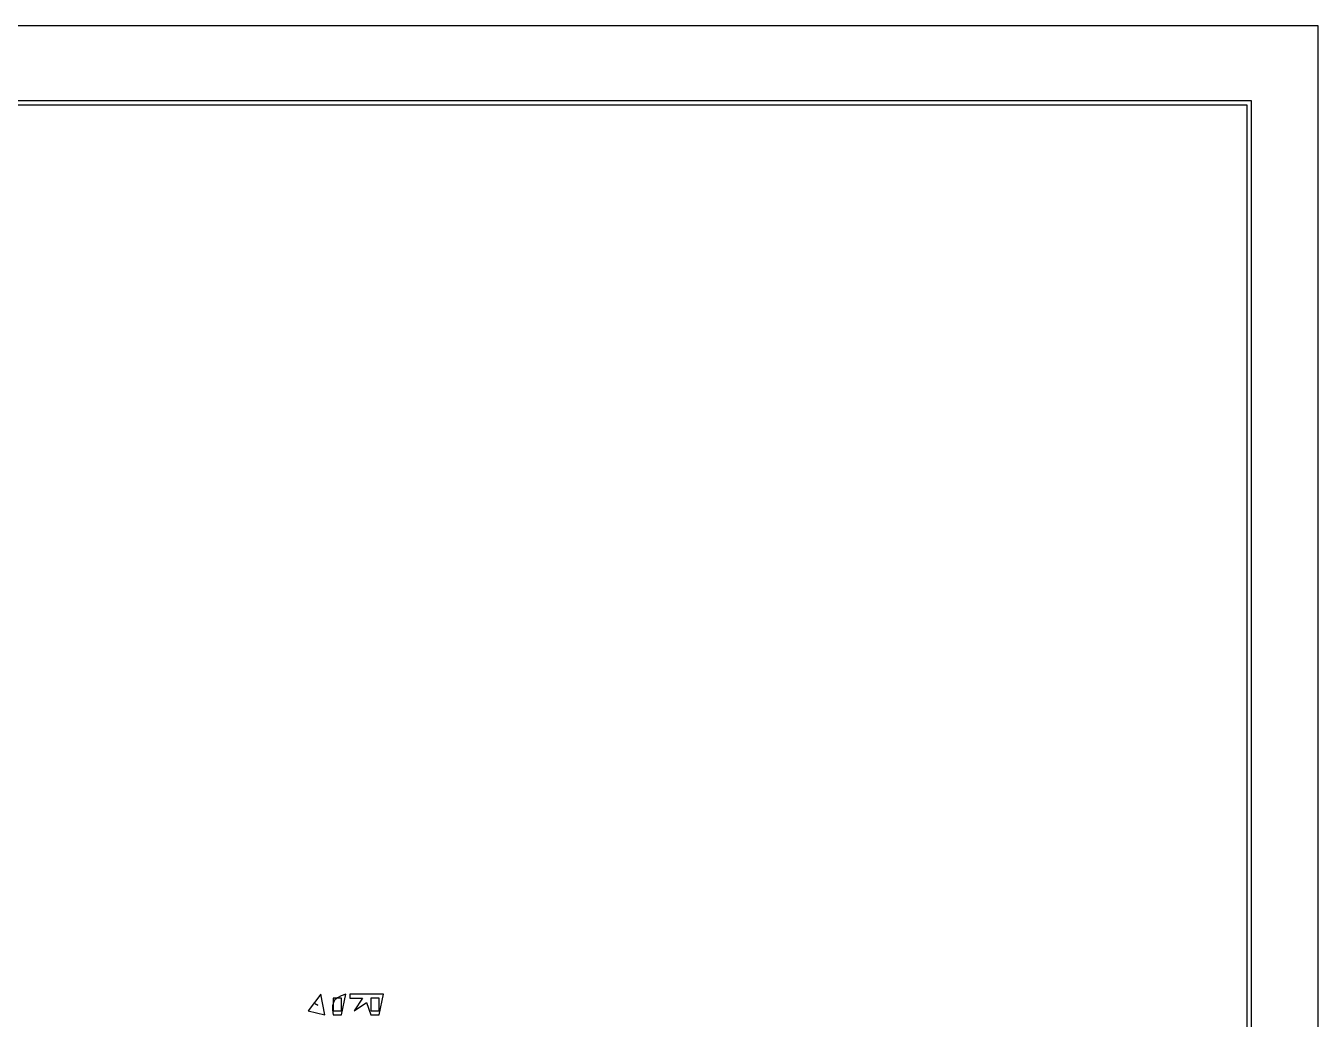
# Model space of a CAD drawing. Extents: x 0 to 1224, y 0 to 792.
# Drawn here: x 914.3 to 1224, y 554 to 792 of the extents above; entities that cross this region are included whole.
import ezdxf

# ---------------------------------------------------------------- set-up
doc = ezdxf.new("R2010")
doc.units = 0
doc.layers.add('C7', color=7, linetype='CONTINUOUS')

msp = doc.modelspace()

# ---------------------------------------------------------------- linework, layer by layer
at = {"layer": 'C7'}
for points in [[(0, 792), (0, 0), (1224, 0), (1224, 792), (0, 792)], [(48, 774), (48, 133), (1208, 133), (1208, 774), (48, 774)], [(706, 546), (1159, 546), (1159, 498), (1191, 498), (1191, 453), (1207, 453), (1207, 773), (49, 773)], [(985, 560), (982, 556), (986, 555), (985, 560)], [(983.666687, 557.666687), (984.333313, 557.333313), (983.666687, 557.666687)], [(988, 555), (990, 555), (991, 560), (989.8519, 559.5726), (988.991, 559.1199), (988.389, 558.5998), (988.0172, 557.9699), (987.8475, 557.1881), (987.8512, 556.2122), (988, 555)], [(988, 559), (988, 556), (990, 556), (990, 559), (988, 559)], [(992, 560), (992, 559), (995, 559), (993, 556), (996, 558), (997, 555), (999, 555), (1000, 560), (992, 560)], [(997, 559), (997, 556), (999, 556), (999, 559), (997, 559)]]:
    msp.add_lwpolyline(points, dxfattribs=at)

doc.saveas('drawing.dxf')
